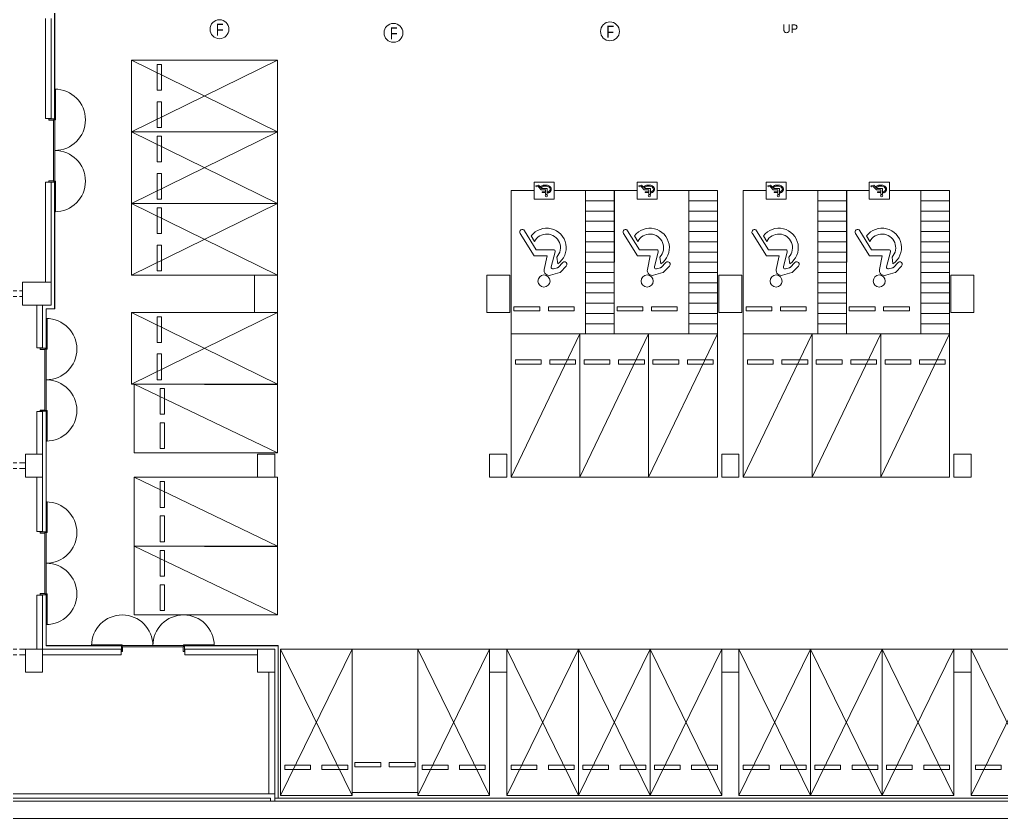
# Model space of a CAD drawing. Header units: millimetres. Extents: x 43806 to 399860, y -65551 to 59129.
# Drawn here: x 149854 to 184112, y 2679 to 30543 of the extents above; entities that cross this region are included whole.
import ezdxf
from ezdxf.enums import TextEntityAlignment as Align

# ---------------------------------------------------------------- set-up
doc = ezdxf.new("R2010")
doc.units = ezdxf.units.MM
doc.header["$LTSCALE"] = 400
doc.header["$MEASUREMENT"] = 0
doc.linetypes.add('광-XR-PLAN$0$HIDDEN', pattern=[0.375, 0.25, -0.125])
doc.layers.add('A', color=8, linetype='CONTINUOUS', lineweight=0)
doc.layers.add('만공차등 배관', color=4, linetype='CONTINUOUS')
doc.styles.add('CS', font='', dxfattribs={"height": 300})
doc.styles.add('HY울릉도M', font='')
doc.styles.get('CS').set_extended_font_data('HYwulM')
doc.styles.get('HY울릉도M').set_extended_font_data('HY울릉도M')

msp = doc.modelspace()

# ---------------------------------------------------------------- linework, layer by layer
at = {"layer": 'A', "ltscale": 2}
for p, q in [((151074, 32329), (151074, 27079)), ((151080, 32329), (151080, 27079)), ((150754, 27089), (150754, 30579)), ((150954, 27089), (150954, 30579)), ((150754, 27089), (150954, 27089)), ((150754, 21379), (150754, 24869)), ((150754, 24869), (150954, 24869)), ((150954, 21379), (150954, 24869)), ((151074, 24879), (151074, 20459)), ((151080, 24879), (151080, 20453)), ((158054, 21629), (158854, 21629)), ((158054, 20329), (158054, 21629)), ((158854, 21629), (158854, 20329)), ((166154, 21629), (166954, 21629)), ((166154, 20329), (166154, 21629)), ((166954, 21629), (166954, 20329)), ((174254, 21629), (175054, 21629)), ((174254, 20329), (174254, 21629)), ((175054, 21629), (175054, 20329)), ((182354, 21629), (183154, 21629)), ((182354, 20329), (182354, 21629)), ((183154, 21629), (183154, 20329)), ((150954, 21379), (149954, 21379)), ((149954, 21379), (149954, 20579)), ((150954, 20579), (150954, 21379)), ((149954, 20579), (150954, 20579)), ((150454, 19089), (150454, 20579)), ((150654, 19089), (150654, 20579)), ((150774, 20459), (150774, 19079)), ((151074, 20459), (150774, 20459)), ((150780, 20453), (150780, 19079)), ((151080, 20453), (150780, 20453)), ((158854, 20329), (158054, 20329)), ((166954, 20329), (166154, 20329)), ((175054, 20329), (174254, 20329)), ((183154, 20329), (182354, 20329)), ((167004, 14579), (169404, 19579)), ((169404, 14579), (171804, 19579)), ((171804, 14579), (174204, 19579)), ((175104, 14579), (177504, 19579)), ((177504, 14579), (179904, 19579)), ((179904, 14579), (182304, 19579)), ((150454, 19089), (150654, 19089)), ((158854, 15429), (153854, 17829)), ((150454, 15379), (150454, 16869)), ((150454, 16869), (150654, 16869)), ((150654, 15379), (150654, 16869)), ((150774, 16879), (150774, 12679)), ((150780, 16879), (150780, 12679)), ((150054, 15379), (150654, 15379)), ((150054, 14579), (150054, 15379)), ((150654, 15379), (150654, 14579)), ((158154, 15379), (158754, 15379)), ((158154, 14579), (158154, 15379)), ((158754, 15379), (158754, 14579)), ((166254, 15379), (166854, 15379)), ((166254, 14579), (166254, 15379)), ((166854, 15379), (166854, 14579)), ((174354, 15379), (174954, 15379)), ((174354, 14579), (174354, 15379)), ((174954, 15379), (174954, 14579)), ((182454, 15379), (183054, 15379)), ((182454, 14579), (182454, 15379)), ((183054, 15379), (183054, 14579)), ((150654, 14579), (150054, 14579)), ((150454, 12689), (150454, 14579)), ((150654, 12689), (150654, 14579)), ((158854, 12179), (153854, 14579)), ((158754, 14579), (158154, 14579)), ((166854, 14579), (166254, 14579)), ((174954, 14579), (174354, 14579)), ((183054, 14579), (182454, 14579)), ((150454, 12689), (150654, 12689)), ((158854, 9779), (153854, 12179)), ((150454, 8579), (150454, 10469)), ((150454, 10469), (150654, 10469)), ((150654, 8579), (150654, 10469)), ((150774, 10479), (150774, 8699)), ((150780, 10479), (150780, 8705)), ((150054, 8579), (150654, 8579)), ((150054, 7779), (150054, 8579)), ((153394, 8579), (150654, 8579)), ((150654, 8579), (150654, 7779)), ((153404, 8699), (150774, 8699)), ((153404, 8705), (150780, 8705)), ((153394, 8579), (153394, 8379)), ((158880, 8705), (155604, 8705)), ((158874, 8699), (155604, 8699)), ((158154, 8579), (155614, 8579)), ((155614, 8579), (155614, 8379)), ((158154, 8579), (158754, 8579)), ((158154, 7779), (158154, 8579)), ((158754, 8579), (158754, 7779)), ((158874, 8699), (158874, 3379)), ((158880, 8705), (158880, 3379)), ((166254, 8579), (166854, 8579)), ((166254, 7779), (166254, 8579)), ((166854, 8579), (166854, 7779)), ((174354, 8579), (174954, 8579)), ((174354, 7779), (174354, 8579)), ((174954, 8579), (174954, 7779)), ((182454, 8579), (183054, 8579)), ((182454, 7779), (182454, 8579)), ((183054, 8579), (183054, 7779)), ((153394, 8379), (150654, 8379)), ((158154, 8379), (155614, 8379)), ((150654, 7779), (150054, 7779)), ((158754, 7779), (158154, 7779)), ((158554, 7779), (158554, 3529)), ((158754, 7779), (158754, 3529)), ((166854, 7779), (166254, 7779)), ((174954, 7779), (174354, 7779)), ((183054, 7779), (182454, 7779)), ((140128, 3529), (158754, 3529)), ((158754, 3529), (158754, 3279)), ((139920, 3279), (203654, 3279)), ((140003, 3379), (158604, 3379)), ((158604, 3379), (158604, 3279)), ((158754, 3379), (194654, 3379)), ((139421, 2679), (203654, 2679))]:
    msp.add_line(p, q, dxfattribs=at)
at = {"layer": 'A'}
for p, q in [((158854, 29129), (153754, 26629)), ((158854, 26629), (153754, 29129)), ((153754, 26629), (153754, 29129)), ((153754, 29129), (158854, 29129)), ((158854, 29129), (158854, 26629)), ((154654, 28079), (154654, 28979)), ((154654, 28979), (154804, 28979)), ((154804, 28979), (154804, 28079)), ((151080, 27049), (151080, 28119)), ((151080, 28119), (151110, 28119)), ((151110, 28119), (151110, 27049)), ((154804, 28079), (154654, 28079)), ((154804, 27679), (154654, 27679)), ((154654, 27679), (154654, 26779)), ((154804, 26779), (154804, 27679)), ((150870, 27034), (150870, 27079)), ((150870, 27079), (151080, 27079)), ((151080, 27079), (151080, 27049)), ((151035, 27034), (150870, 27034)), ((151080, 27049), (151035, 27049)), ((151035, 27049), (151035, 27034)), ((151035, 27034), (151035, 24924)), ((151080, 24909), (151080, 27049)), ((151110, 27049), (151080, 27049)), ((154654, 26779), (154804, 26779)), ((158854, 26629), (153754, 24129)), ((158854, 24129), (153754, 26629)), ((153754, 24129), (153754, 26629)), ((153754, 26629), (158854, 26629)), ((158854, 26629), (153754, 26629)), ((154654, 25579), (154654, 26479)), ((154654, 26479), (154804, 26479)), ((154804, 26479), (154804, 25579)), ((158854, 26629), (158854, 24129)), ((154804, 25579), (154654, 25579)), ((154804, 25179), (154654, 25179)), ((154654, 25179), (154654, 24279)), ((154804, 24279), (154804, 25179)), ((150870, 24924), (150870, 24879)), ((151035, 24924), (150870, 24924)), ((150870, 24879), (151080, 24879)), ((151035, 24909), (151035, 24924)), ((151080, 24909), (151035, 24909)), ((151110, 24909), (151080, 24909)), ((151080, 24909), (151080, 23839)), ((151080, 24879), (151080, 24909)), ((151110, 23839), (151110, 24909)), ((167804, 24879), (167804, 24279)), ((168504, 24879), (167804, 24879)), ((167956, 24773), (167862, 24749)), ((167862, 24749), (167875, 24705)), ((167875, 24705), (167944, 24723)), ((168049, 24606), (167944, 24723)), ((168077, 24654), (167956, 24773)), ((168063, 24689), (168032, 24709)), ((168504, 24279), (168504, 24879)), ((171404, 24879), (171404, 24279)), ((172104, 24879), (171404, 24879)), ((171556, 24773), (171462, 24749)), ((171462, 24749), (171475, 24705)), ((171475, 24705), (171544, 24723)), ((171649, 24606), (171544, 24723)), ((171677, 24654), (171556, 24773)), ((171663, 24689), (171632, 24709)), ((172104, 24279), (172104, 24879)), ((175904, 24879), (175904, 24279)), ((176604, 24879), (175904, 24879)), ((176056, 24773), (175962, 24749)), ((175962, 24749), (175975, 24705)), ((175975, 24705), (176044, 24723)), ((176149, 24606), (176044, 24723)), ((176177, 24654), (176056, 24773)), ((176163, 24689), (176132, 24709)), ((176604, 24279), (176604, 24879)), ((179504, 24879), (179504, 24279)), ((180204, 24879), (179504, 24879)), ((179656, 24773), (179562, 24749)), ((179562, 24749), (179575, 24705)), ((179575, 24705), (179644, 24723)), ((179749, 24606), (179644, 24723)), ((179777, 24654), (179656, 24773)), ((179763, 24689), (179732, 24709)), ((180204, 24279), (180204, 24879)), ((167804, 24579), (167004, 24579)), ((167004, 24579), (167004, 19579)), ((168211, 24606), (168049, 24606)), ((168268, 24654), (168078, 24654)), ((168087, 24514), (168087, 24534)), ((168087, 24534), (168208, 24532)), ((168208, 24512), (168087, 24514)), ((168207, 24445), (168208, 24512)), ((168265, 24444), (168207, 24445)), ((168207, 24445), (168207, 24445)), ((168208, 24532), (168209, 24606)), ((168265, 24444), (168268, 24654)), ((168295, 24497), (168295, 24536)), ((170604, 24579), (168504, 24579)), ((169604, 24579), (169604, 19579)), ((170604, 19579), (170604, 24579)), ((171404, 24579), (170604, 24579)), ((170604, 24579), (170604, 19579)), ((171811, 24606), (171649, 24606)), ((171868, 24654), (171678, 24654)), ((171687, 24514), (171687, 24534)), ((171687, 24534), (171808, 24532)), ((171808, 24512), (171687, 24514)), ((171807, 24445), (171808, 24512)), ((171865, 24444), (171807, 24445)), ((171807, 24445), (171807, 24445)), ((171808, 24532), (171809, 24606)), ((171865, 24444), (171868, 24654)), ((171895, 24497), (171895, 24536)), ((174204, 24579), (172104, 24579)), ((173204, 24579), (173204, 19579)), ((174204, 19579), (174204, 24579)), ((175904, 24579), (175104, 24579)), ((175104, 24579), (175104, 19579)), ((176311, 24606), (176149, 24606)), ((176368, 24654), (176178, 24654)), ((176187, 24514), (176187, 24534)), ((176187, 24534), (176308, 24532)), ((176308, 24512), (176187, 24514)), ((176307, 24445), (176308, 24512)), ((176365, 24444), (176307, 24445)), ((176307, 24445), (176307, 24445)), ((176308, 24532), (176309, 24606)), ((176365, 24444), (176368, 24654)), ((176395, 24497), (176395, 24536)), ((178704, 24579), (176604, 24579)), ((177704, 24579), (177704, 19579)), ((178704, 19579), (178704, 24579)), ((179504, 24579), (178704, 24579)), ((178704, 24579), (178704, 19579)), ((179911, 24606), (179749, 24606)), ((179968, 24654), (179778, 24654)), ((179787, 24514), (179787, 24534)), ((179787, 24534), (179908, 24532)), ((179908, 24512), (179787, 24514)), ((179907, 24445), (179908, 24512)), ((179965, 24444), (179907, 24445)), ((179907, 24445), (179907, 24445)), ((179908, 24532), (179909, 24606)), ((179965, 24444), (179968, 24654)), ((179995, 24497), (179995, 24536)), ((182304, 24579), (180204, 24579)), ((181304, 24579), (181304, 19579)), ((182304, 19579), (182304, 24579)), ((158854, 24129), (153754, 21629)), ((158854, 21629), (153754, 24129)), ((153754, 21629), (153754, 24129)), ((153754, 24129), (158854, 24129)), ((158854, 24129), (153754, 24129)), ((154654, 24279), (154804, 24279)), ((158854, 24129), (158854, 21629)), ((167804, 24279), (168504, 24279)), ((169604, 24222), (170604, 24222)), ((171404, 24279), (172104, 24279)), ((173204, 24222), (174204, 24222)), ((175904, 24279), (176604, 24279)), ((177704, 24222), (178704, 24222)), ((179504, 24279), (180204, 24279)), ((181304, 24222), (182304, 24222)), ((151080, 23839), (151110, 23839)), ((154654, 23079), (154654, 23979)), ((154654, 23979), (154804, 23979)), ((154804, 23979), (154804, 23079)), ((169604, 23865), (170604, 23865)), ((173204, 23865), (174204, 23865)), ((177704, 23865), (178704, 23865)), ((181304, 23865), (182304, 23865)), ((169604, 23508), (170604, 23508)), ((173204, 23508), (174204, 23508)), ((177704, 23508), (178704, 23508)), ((181304, 23508), (182304, 23508)), ((154804, 23079), (154654, 23079)), ((167322, 23088), (167812, 22304)), ((167882, 22518), (167468, 23180)), ((167706, 22996), (167823, 22805)), ((169604, 23150), (170604, 23150)), ((170922, 23088), (171412, 22304)), ((171482, 22518), (171068, 23180)), ((171306, 22996), (171423, 22805)), ((173204, 23150), (174204, 23150)), ((175422, 23088), (175912, 22304)), ((175982, 22518), (175568, 23180)), ((175806, 22996), (175923, 22805)), ((177704, 23150), (178704, 23150)), ((179022, 23088), (179512, 22304)), ((179582, 22518), (179168, 23180)), ((179406, 22996), (179523, 22805)), ((181304, 23150), (182304, 23150)), ((154804, 22679), (154654, 22679)), ((154654, 22679), (154654, 21779)), ((154804, 21779), (154804, 22679)), ((169604, 22793), (170604, 22793)), ((173204, 22793), (174204, 22793)), ((177704, 22793), (178704, 22793)), ((181304, 22793), (182304, 22793)), ((167812, 22304), (168257, 22304)), ((168484, 22518), (167882, 22518)), ((168257, 22304), (168158, 21829)), ((168406, 21914), (168540, 22446)), ((169604, 22436), (170604, 22436)), ((171412, 22304), (171857, 22304)), ((172084, 22518), (171482, 22518)), ((171857, 22304), (171758, 21829)), ((172006, 21914), (172140, 22446)), ((173204, 22436), (174204, 22436)), ((175912, 22304), (176357, 22304)), ((176584, 22518), (175982, 22518)), ((176357, 22304), (176258, 21829)), ((176506, 21914), (176640, 22446)), ((177704, 22436), (178704, 22436)), ((179512, 22304), (179957, 22304)), ((180184, 22518), (179582, 22518)), ((179957, 22304), (179858, 21829)), ((180106, 21914), (180240, 22446)), ((181304, 22436), (182304, 22436)), ((168597, 22262), (168629, 22025)), ((168806, 22067), (168645, 21901)), ((168727, 21737), (168930, 21947)), ((169604, 22079), (170604, 22079)), ((172197, 22262), (172229, 22025)), ((172406, 22067), (172245, 21901)), ((172327, 21737), (172530, 21947)), ((173204, 22079), (174204, 22079)), ((176697, 22262), (176729, 22025)), ((176906, 22067), (176745, 21901)), ((176827, 21737), (177030, 21947)), ((177704, 22079), (178704, 22079)), ((180297, 22262), (180329, 22025)), ((180506, 22067), (180345, 21901)), ((180427, 21737), (180630, 21947)), ((181304, 22079), (182304, 22079)), ((158854, 21629), (153754, 21629)), ((154654, 21779), (154804, 21779)), ((168375, 21628), (168701, 21721)), ((168620, 21886), (168478, 21845)), ((169604, 21722), (170604, 21722)), ((171975, 21628), (172301, 21721)), ((172220, 21886), (172078, 21845)), ((173204, 21722), (174204, 21722)), ((176475, 21628), (176801, 21721)), ((176720, 21886), (176578, 21845)), ((177704, 21722), (178704, 21722)), ((180075, 21628), (180401, 21721)), ((180320, 21886), (180178, 21845)), ((181304, 21722), (182304, 21722)), ((169604, 21365), (170604, 21365)), ((173204, 21365), (174204, 21365)), ((177704, 21365), (178704, 21365)), ((181304, 21365), (182304, 21365)), ((169604, 21008), (170604, 21008)), ((173204, 21008), (174204, 21008)), ((177704, 21008), (178704, 21008)), ((181304, 21008), (182304, 21008)), ((169604, 20650), (170604, 20650)), ((173204, 20650), (174204, 20650)), ((177704, 20650), (178704, 20650)), ((181304, 20650), (182304, 20650)), ((158854, 20329), (153754, 17829)), ((158854, 17829), (153754, 20329)), ((153754, 17829), (153754, 20329)), ((153754, 20329), (158854, 20329)), ((158854, 20329), (158854, 17829)), ((167104, 20529), (168004, 20529)), ((167104, 20379), (167104, 20529)), ((168004, 20379), (167104, 20379)), ((168004, 20529), (168004, 20379)), ((169204, 20529), (168304, 20529)), ((168304, 20529), (168304, 20379)), ((168304, 20379), (169204, 20379)), ((169204, 20379), (169204, 20529)), ((169604, 20293), (170604, 20293)), ((170704, 20529), (171604, 20529)), ((170704, 20379), (170704, 20529)), ((171604, 20379), (170704, 20379)), ((171604, 20529), (171604, 20379)), ((172804, 20529), (171904, 20529)), ((171904, 20529), (171904, 20379)), ((171904, 20379), (172804, 20379)), ((172804, 20379), (172804, 20529)), ((173204, 20293), (174204, 20293)), ((175204, 20529), (176104, 20529)), ((175204, 20379), (175204, 20529)), ((176104, 20379), (175204, 20379)), ((176104, 20529), (176104, 20379)), ((177304, 20529), (176404, 20529)), ((176404, 20529), (176404, 20379)), ((176404, 20379), (177304, 20379)), ((177304, 20379), (177304, 20529)), ((177704, 20293), (178704, 20293)), ((178804, 20529), (179704, 20529)), ((178804, 20379), (178804, 20529)), ((179704, 20379), (178804, 20379)), ((179704, 20529), (179704, 20379)), ((180904, 20529), (180004, 20529)), ((180004, 20529), (180004, 20379)), ((180004, 20379), (180904, 20379)), ((180904, 20379), (180904, 20529)), ((181304, 20293), (182304, 20293)), ((150780, 19049), (150780, 20119)), ((150780, 20119), (150810, 20119)), ((150810, 20119), (150810, 19049)), ((154654, 19279), (154654, 20179)), ((154654, 20179), (154804, 20179)), ((154804, 20179), (154804, 19279)), ((169604, 19936), (170604, 19936)), ((173204, 19936), (174204, 19936)), ((177704, 19936), (178704, 19936)), ((181304, 19936), (182304, 19936)), ((167004, 19579), (170604, 19579)), ((169404, 19579), (167004, 19579)), ((167004, 19579), (167004, 14579)), ((171804, 19579), (169404, 19579)), ((169404, 19579), (169404, 14579)), ((169404, 14579), (169404, 19579)), ((170604, 19579), (174204, 19579)), ((174204, 19579), (171804, 19579)), ((171804, 19579), (171804, 14579)), ((171804, 14579), (171804, 19579)), ((174204, 14579), (174204, 19579)), ((175104, 19579), (178704, 19579)), ((177504, 19579), (175104, 19579)), ((175104, 19579), (175104, 14579)), ((179904, 19579), (177504, 19579)), ((177504, 19579), (177504, 14579)), ((177504, 14579), (177504, 19579)), ((178704, 19579), (182304, 19579)), ((182304, 19579), (179904, 19579)), ((179904, 19579), (179904, 14579)), ((179904, 14579), (179904, 19579)), ((182304, 14579), (182304, 19579)), ((154804, 19279), (154654, 19279)), ((150570, 19034), (150570, 19079)), ((150570, 19079), (150780, 19079)), ((150735, 19034), (150570, 19034)), ((150780, 19049), (150735, 19049)), ((150735, 19049), (150735, 19034)), ((150735, 19034), (150735, 16924)), ((150780, 19079), (150780, 19049)), ((150780, 16909), (150780, 19049)), ((150810, 19049), (150780, 19049)), ((154804, 18879), (154654, 18879)), ((154654, 18879), (154654, 17979)), ((154804, 17979), (154804, 18879)), ((168054, 18679), (167154, 18679)), ((167154, 18679), (167154, 18529)), ((167154, 18529), (168054, 18529)), ((168054, 18529), (168054, 18679)), ((168354, 18529), (168354, 18679)), ((168354, 18679), (169254, 18679)), ((169254, 18529), (168354, 18529)), ((169254, 18679), (169254, 18529)), ((170454, 18679), (169554, 18679)), ((169554, 18679), (169554, 18529)), ((169554, 18529), (170454, 18529)), ((170454, 18529), (170454, 18679)), ((170754, 18529), (170754, 18679)), ((170754, 18679), (171654, 18679)), ((171654, 18529), (170754, 18529)), ((171654, 18679), (171654, 18529)), ((172854, 18679), (171954, 18679)), ((171954, 18679), (171954, 18529)), ((171954, 18529), (172854, 18529)), ((172854, 18529), (172854, 18679)), ((173154, 18529), (173154, 18679)), ((173154, 18679), (174054, 18679)), ((174054, 18529), (173154, 18529)), ((174054, 18679), (174054, 18529)), ((176154, 18679), (175254, 18679)), ((175254, 18679), (175254, 18529)), ((175254, 18529), (176154, 18529)), ((176154, 18529), (176154, 18679)), ((176454, 18529), (176454, 18679)), ((176454, 18679), (177354, 18679)), ((177354, 18529), (176454, 18529)), ((177354, 18679), (177354, 18529)), ((178554, 18679), (177654, 18679)), ((177654, 18679), (177654, 18529)), ((177654, 18529), (178554, 18529)), ((178554, 18529), (178554, 18679)), ((178854, 18529), (178854, 18679)), ((178854, 18679), (179754, 18679)), ((179754, 18529), (178854, 18529)), ((179754, 18679), (179754, 18529)), ((180954, 18679), (180054, 18679)), ((180054, 18679), (180054, 18529)), ((180054, 18529), (180954, 18529)), ((180954, 18529), (180954, 18679)), ((181254, 18529), (181254, 18679)), ((181254, 18679), (182154, 18679)), ((182154, 18529), (181254, 18529)), ((182154, 18679), (182154, 18529)), ((158854, 17829), (153754, 17829)), ((153854, 17829), (153854, 15429)), ((158854, 17829), (153854, 17829)), ((154654, 17979), (154804, 17979)), ((158854, 15429), (158854, 17829)), ((154754, 16779), (154754, 17679)), ((154754, 17679), (154904, 17679)), ((154904, 17679), (154904, 16779)), ((150570, 16924), (150570, 16879)), ((150735, 16924), (150570, 16924)), ((150570, 16879), (150780, 16879)), ((150735, 16909), (150735, 16924)), ((150780, 16909), (150735, 16909)), ((150810, 16909), (150780, 16909)), ((150780, 16909), (150780, 15839)), ((150780, 16879), (150780, 16909)), ((150810, 15839), (150810, 16909)), ((154904, 16779), (154754, 16779)), ((154904, 16479), (154754, 16479)), ((154754, 16479), (154754, 15579)), ((154904, 15579), (154904, 16479)), ((150780, 15839), (150810, 15839)), ((153854, 15429), (158854, 15429)), ((154754, 15579), (154904, 15579)), ((153854, 14579), (153854, 12179)), ((158854, 14579), (153854, 14579)), ((154754, 13529), (154754, 14429)), ((154754, 14429), (154904, 14429)), ((154904, 14429), (154904, 13529)), ((158854, 12179), (158854, 14579)), ((167004, 14579), (169404, 14579)), ((169404, 14579), (171804, 14579)), ((171804, 14579), (174204, 14579)), ((175104, 14579), (177504, 14579)), ((177504, 14579), (179904, 14579)), ((179904, 14579), (182304, 14579)), ((150780, 12649), (150780, 13719)), ((150780, 13719), (150810, 13719)), ((150810, 13719), (150810, 12649)), ((154904, 13529), (154754, 13529)), ((154904, 13229), (154754, 13229)), ((154754, 13229), (154754, 12329)), ((154904, 12329), (154904, 13229)), ((150570, 12634), (150570, 12679)), ((150570, 12679), (150780, 12679)), ((150780, 12679), (150780, 12649)), ((150735, 12634), (150570, 12634)), ((150780, 12649), (150735, 12649)), ((150735, 12649), (150735, 12634)), ((150735, 12634), (150735, 10524)), ((150780, 10509), (150780, 12649)), ((150810, 12649), (150780, 12649)), ((153854, 12179), (153854, 9779)), ((158854, 12179), (153854, 12179)), ((153854, 12179), (158854, 12179)), ((154754, 12329), (154904, 12329)), ((154754, 11129), (154754, 12029)), ((154754, 12029), (154904, 12029)), ((154904, 12029), (154904, 11129)), ((158854, 9779), (158854, 12179)), ((154904, 11129), (154754, 11129)), ((154904, 10829), (154754, 10829)), ((154754, 10829), (154754, 9929)), ((154904, 9929), (154904, 10829)), ((150570, 10524), (150570, 10479)), ((150735, 10524), (150570, 10524)), ((150570, 10479), (150780, 10479)), ((150735, 10509), (150735, 10524)), ((150780, 10509), (150735, 10509)), ((150810, 10509), (150780, 10509)), ((150780, 10509), (150780, 9439)), ((150780, 10479), (150780, 10509)), ((150810, 9439), (150810, 10509)), ((153854, 9779), (158854, 9779)), ((154754, 9929), (154904, 9929)), ((150780, 9439), (150810, 9439)), ((152364, 8705), (152364, 8735)), ((152364, 8735), (153434, 8735)), ((153434, 8705), (152364, 8705)), ((153404, 8495), (153404, 8705)), ((153404, 8705), (153434, 8705)), ((153434, 8735), (153434, 8705)), ((155574, 8705), (153434, 8705)), ((153434, 8705), (153434, 8660)), ((153434, 8660), (153449, 8660)), ((153449, 8660), (155559, 8660)), ((153449, 8660), (153449, 8495)), ((155574, 8660), (155559, 8660)), ((155559, 8660), (155559, 8495)), ((155574, 8735), (155574, 8705)), ((156644, 8735), (155574, 8735)), ((155574, 8705), (156644, 8705)), ((155604, 8705), (155574, 8705)), ((155574, 8705), (155574, 8660)), ((155604, 8495), (155604, 8705)), ((156644, 8705), (156644, 8735)), ((158954, 8579), (161454, 3479)), ((161454, 8579), (158954, 3479)), ((158954, 3479), (158954, 8579)), ((158954, 8579), (161454, 8579)), ((161454, 8579), (161454, 3479)), ((163754, 8579), (161454, 8579)), ((161454, 8579), (161454, 3579)), ((163754, 8579), (166254, 3479)), ((166254, 8579), (163754, 3479)), ((163754, 3479), (163754, 8579)), ((163754, 8579), (166254, 8579)), ((163754, 3579), (163754, 8579)), ((166254, 8579), (166254, 3479)), ((166854, 8579), (169354, 3479)), ((169354, 8579), (166854, 3479)), ((166854, 3479), (166854, 8579)), ((166854, 8579), (169354, 8579)), ((169354, 8579), (169354, 3479)), ((169354, 8579), (171854, 3479)), ((171854, 8579), (169354, 3479)), ((169354, 3479), (169354, 8579)), ((169354, 8579), (171854, 8579)), ((171854, 8579), (171854, 3479)), ((171854, 8579), (174354, 3479)), ((174354, 8579), (171854, 3479)), ((171854, 3479), (171854, 8579)), ((171854, 8579), (174354, 8579)), ((174354, 8579), (174354, 3479)), ((174954, 8579), (177454, 3479)), ((177454, 8579), (174954, 3479)), ((174954, 3479), (174954, 8579)), ((174954, 8579), (177454, 8579)), ((177454, 8579), (177454, 3479)), ((177454, 8579), (179954, 3479)), ((179954, 8579), (177454, 3479)), ((177454, 3479), (177454, 8579)), ((177454, 8579), (179954, 8579)), ((179954, 8579), (179954, 3479)), ((179954, 8579), (182454, 3479)), ((182454, 8579), (179954, 3479)), ((179954, 3479), (179954, 8579)), ((179954, 8579), (182454, 8579)), ((182454, 8579), (182454, 3479)), ((183054, 8579), (185554, 3479)), ((185554, 8579), (183054, 3479)), ((183054, 3479), (183054, 8579)), ((183054, 8579), (185554, 8579)), ((153449, 8495), (153404, 8495)), ((155559, 8495), (155604, 8495)), ((159104, 4529), (160004, 4529)), ((159104, 4379), (159104, 4529)), ((160004, 4529), (160004, 4379)), ((161304, 4529), (160404, 4529)), ((160404, 4529), (160404, 4379)), ((161304, 4379), (161304, 4529)), ((161554, 4629), (162454, 4629)), ((161554, 4479), (161554, 4629)), ((162454, 4479), (161554, 4479)), ((162454, 4629), (162454, 4479)), ((163654, 4629), (162754, 4629)), ((162754, 4629), (162754, 4479)), ((162754, 4479), (163654, 4479)), ((163654, 4479), (163654, 4629)), ((163904, 4529), (164804, 4529)), ((163904, 4379), (163904, 4529)), ((164804, 4529), (164804, 4379)), ((166104, 4529), (165204, 4529)), ((165204, 4529), (165204, 4379)), ((166104, 4379), (166104, 4529)), ((167004, 4529), (167904, 4529)), ((167004, 4379), (167004, 4529)), ((167904, 4529), (167904, 4379)), ((169204, 4529), (168304, 4529)), ((168304, 4529), (168304, 4379)), ((169204, 4379), (169204, 4529)), ((169504, 4529), (170404, 4529)), ((169504, 4379), (169504, 4529)), ((170404, 4529), (170404, 4379)), ((171704, 4529), (170804, 4529)), ((170804, 4529), (170804, 4379)), ((171704, 4379), (171704, 4529)), ((172004, 4529), (172904, 4529)), ((172004, 4379), (172004, 4529)), ((172904, 4529), (172904, 4379)), ((174204, 4529), (173304, 4529)), ((173304, 4529), (173304, 4379)), ((174204, 4379), (174204, 4529)), ((175104, 4529), (176004, 4529)), ((175104, 4379), (175104, 4529)), ((176004, 4529), (176004, 4379)), ((177304, 4529), (176404, 4529)), ((176404, 4529), (176404, 4379)), ((177304, 4379), (177304, 4529)), ((177604, 4529), (178504, 4529)), ((177604, 4379), (177604, 4529)), ((178504, 4529), (178504, 4379)), ((179804, 4529), (178904, 4529)), ((178904, 4529), (178904, 4379)), ((179804, 4379), (179804, 4529)), ((180104, 4529), (181004, 4529)), ((180104, 4379), (180104, 4529)), ((181004, 4529), (181004, 4379)), ((182304, 4529), (181404, 4529)), ((181404, 4529), (181404, 4379)), ((182304, 4379), (182304, 4529)), ((183204, 4529), (184104, 4529)), ((183204, 4379), (183204, 4529)), ((184104, 4529), (184104, 4379)), ((160004, 4379), (159104, 4379)), ((160404, 4379), (161304, 4379)), ((164804, 4379), (163904, 4379)), ((165204, 4379), (166104, 4379)), ((167904, 4379), (167004, 4379)), ((168304, 4379), (169204, 4379)), ((170404, 4379), (169504, 4379)), ((170804, 4379), (171704, 4379)), ((172904, 4379), (172004, 4379)), ((173304, 4379), (174204, 4379)), ((176004, 4379), (175104, 4379)), ((176404, 4379), (177304, 4379)), ((178504, 4379), (177604, 4379)), ((178904, 4379), (179804, 4379)), ((181004, 4379), (180104, 4379)), ((181404, 4379), (182304, 4379)), ((184104, 4379), (183204, 4379)), ((161454, 3479), (158954, 3479)), ((161454, 3579), (163754, 3579)), ((166254, 3479), (163754, 3479)), ((169354, 3479), (166854, 3479)), ((171854, 3479), (169354, 3479)), ((174354, 3479), (171854, 3479)), ((177454, 3479), (174954, 3479)), ((179954, 3479), (177454, 3479)), ((182454, 3479), (179954, 3479)), ((185554, 3479), (183054, 3479))]:
    msp.add_line(p, q, dxfattribs=at)
at = {"layer": 'A', "linetype": '광-XR-PLAN$0$HIDDEN', "ltscale": 2}
for p, q in [((142654, 21079), (149954, 21079)), ((142654, 20879), (149954, 20879)), ((142654, 15079), (150054, 15079)), ((142654, 14879), (150054, 14879)), ((150054, 8579), (142654, 8579)), ((150054, 8379), (142654, 8379))]:
    msp.add_line(p, q, dxfattribs=at)
at = {"layer": 'A'}
for centre, radius in [((156827, 30208), 330), ((162899, 30082), 330), ((170454, 30134), 330), ((168151, 21424), 211), ((171751, 21424), 211), ((176251, 21424), 211), ((179851, 21424), 211)]:
    msp.add_circle(centre, radius, dxfattribs=at)
for centre, radius, start, end in [((151080, 27049), 1070, 270, 90), ((151080, 24909), 1070, 270, 90), ((167395, 23134), 86.4, 32.0151, 212.0151), ((168248, 22587), 679, 304.1858, 142.9174), ((168248, 22587), 477, 317.0435, 152.799), ((170995, 23134), 86.4, 32.0151, 212.0151), ((171848, 22587), 679, 304.1858, 142.9174), ((171848, 22587), 477, 317.0435, 152.799), ((175495, 23134), 86.4, 32.0151, 212.0151), ((176348, 22587), 679, 304.1858, 142.9174), ((176348, 22587), 477, 317.0435, 152.799), ((179095, 23134), 86.4, 32.0151, 212.0151), ((179948, 22587), 679, 304.1858, 142.9174), ((179948, 22587), 477, 317.0435, 152.799), ((168484, 22460), 57.6, 345.8725, 90), ((172084, 22460), 57.6, 345.8725, 90), ((176584, 22460), 57.6, 345.8725, 90), ((180184, 22460), 57.6, 345.8725, 90), ((168868, 22007), 86.4, 315.9571, 136.2139), ((168868, 22007), 86.4, 135.9571, 136.2139), ((172468, 22007), 86.4, 315.9571, 136.2139), ((172468, 22007), 86.4, 135.9571, 136.2139), ((176968, 22007), 86.4, 315.9571, 136.2139), ((176968, 22007), 86.4, 135.9571, 136.2139), ((180568, 22007), 86.4, 315.9571, 136.2139), ((180568, 22007), 86.4, 135.9571, 136.2139), ((168328, 21794), 173, 168.2979, 286.018), ((168462, 21900), 57.6, 165.8725, 286.018), ((168604, 21941), 57.6, 286.018, 315.9571), ((168685, 21777), 57.6, 286.018, 315.9571), ((171928, 21794), 173, 168.2979, 286.018), ((172062, 21900), 57.6, 165.8725, 286.018), ((172204, 21941), 57.6, 286.018, 315.9571), ((172285, 21777), 57.6, 286.018, 315.9571), ((176428, 21794), 173, 168.2979, 286.018), ((176562, 21900), 57.6, 165.8725, 286.018), ((176704, 21941), 57.6, 286.018, 315.9571), ((176785, 21777), 57.6, 286.018, 315.9571), ((180028, 21794), 173, 168.2979, 286.018), ((180162, 21900), 57.6, 165.8725, 286.018), ((180304, 21941), 57.6, 286.018, 315.9571), ((180385, 21777), 57.6, 286.018, 315.9571), ((150780, 19049), 1070, 270, 90), ((150780, 16909), 1070, 270, 90), ((150780, 12649), 1070, 270, 90), ((150780, 10509), 1070, 270, 90), ((153434, 8705), 1070, 0, 180), ((155574, 8705), 1070, 0, 180)]:
    msp.add_arc(centre, radius, start, end, dxfattribs=at)
for centre in [(168202, 24628), (171802, 24628), (176302, 24628), (179902, 24628)]:
    msp.add_ellipse(centre, major_axis=(-168, 0), ratio=0.656805, start_param=2.153516, end_param=5.691755, dxfattribs=at)
for centre in [(168232, 24400), (171832, 24400), (176332, 24400), (179932, 24400)]:
    msp.add_ellipse(centre, major_axis=(-39.9, 0), ratio=0.833934, dxfattribs=at)
for points in [[(168295, 24497), (168304, 24500), (168313, 24504), (168333, 24515), (168344, 24521), (168361, 24535), (168368, 24541), (168380, 24555), (168385, 24562), (168394, 24576), (168396, 24582), (168401, 24595), (168403, 24602), (168406, 24616), (168406, 24623), (168406, 24636), (168405, 24643), (168402, 24657), (168400, 24664), (168395, 24676), (168392, 24683), (168384, 24694), (168380, 24700), (168371, 24711), (168366, 24716), (168355, 24725), (168349, 24730), (168330, 24743), (168316, 24750), (168285, 24762), (168269, 24767), (168235, 24773), (168217, 24774), (168183, 24774), (168165, 24772), (168132, 24766), (168115, 24761), (168085, 24748), (168071, 24741), (168050, 24726), (168042, 24720), (168035, 24712), (168033, 24710), (168032, 24709)], [(171895, 24497), (171904, 24500), (171913, 24504), (171933, 24515), (171944, 24521), (171961, 24535), (171968, 24541), (171980, 24555), (171985, 24562), (171994, 24576), (171996, 24582), (172001, 24595), (172003, 24602), (172006, 24616), (172006, 24623), (172006, 24636), (172005, 24643), (172002, 24657), (172000, 24664), (171995, 24676), (171992, 24683), (171984, 24694), (171980, 24700), (171971, 24711), (171966, 24716), (171955, 24725), (171949, 24730), (171930, 24743), (171916, 24750), (171885, 24762), (171869, 24767), (171835, 24773), (171817, 24774), (171783, 24774), (171765, 24772), (171732, 24766), (171715, 24761), (171685, 24748), (171671, 24741), (171650, 24726), (171642, 24720), (171635, 24712), (171633, 24710), (171632, 24709)], [(176395, 24497), (176404, 24500), (176413, 24504), (176433, 24515), (176444, 24521), (176461, 24535), (176468, 24541), (176480, 24555), (176485, 24562), (176494, 24576), (176496, 24582), (176501, 24595), (176503, 24602), (176506, 24616), (176506, 24623), (176506, 24636), (176505, 24643), (176502, 24657), (176500, 24664), (176495, 24676), (176492, 24683), (176484, 24694), (176480, 24700), (176471, 24711), (176466, 24716), (176455, 24725), (176449, 24730), (176430, 24743), (176416, 24750), (176385, 24762), (176369, 24767), (176335, 24773), (176317, 24774), (176283, 24774), (176265, 24772), (176232, 24766), (176215, 24761), (176185, 24748), (176171, 24741), (176150, 24726), (176142, 24720), (176135, 24712), (176133, 24710), (176132, 24709)], [(179995, 24497), (180004, 24500), (180013, 24504), (180033, 24515), (180044, 24521), (180061, 24535), (180068, 24541), (180080, 24555), (180085, 24562), (180094, 24576), (180096, 24582), (180101, 24595), (180103, 24602), (180106, 24616), (180106, 24623), (180106, 24636), (180105, 24643), (180102, 24657), (180100, 24664), (180095, 24676), (180092, 24683), (180084, 24694), (180080, 24700), (180071, 24711), (180066, 24716), (180055, 24725), (180049, 24730), (180030, 24743), (180016, 24750), (179985, 24762), (179969, 24767), (179935, 24773), (179917, 24774), (179883, 24774), (179865, 24772), (179832, 24766), (179815, 24761), (179785, 24748), (179771, 24741), (179750, 24726), (179742, 24720), (179735, 24712), (179733, 24710), (179732, 24709)]]:
    msp.add_open_spline(points, degree=3, knots=[2.06925, 2.06925, 2.06925, 2.06925, 2.235471, 2.235471, 2.445944, 2.445944, 2.611078, 2.611078, 2.776213, 2.776213, 2.901952, 2.901952, 3.02769, 3.02769, 3.153429, 3.153429, 3.279167, 3.279167, 3.404906, 3.404906, 3.530644, 3.530644, 3.656383, 3.656383, 3.782121, 3.782121, 3.90786, 3.90786, 4.179747, 4.179747, 4.451634, 4.451634, 4.723521, 4.723521, 4.995408, 4.995408, 5.267294, 5.267294, 5.539181, 5.539181, 5.707799, 5.707799, 5.738525, 5.738525, 5.738525, 5.738525], dxfattribs=at)
at = {"layer": '만공차등 배관', "linetype": 'Continuous', "ltscale": 2}
for points in [[(170604, 24579), (170604, 22079)], [(178704, 24579), (178704, 22079)], [(156304, 17829), (158854, 17829)], [(156304, 12179), (158854, 12179)]]:
    msp.add_lwpolyline(points, dxfattribs=at)

# ---------------------------------------------------------------- texts
at = {"layer": 'A', "style": 'HY울릉도M', "width": 0.8}
for p in [(156838, 29985), (162910, 29859), (170465, 29911)]:
    msp.add_text('F', height=417, dxfattribs=at).set_placement(p, align=Align.CENTER)
at = {"layer": 'A', "style": 'CS'}
msp.add_text('UP', height=300, dxfattribs=at).set_placement((176475, 30075))

doc.saveas('drawing.dxf')
